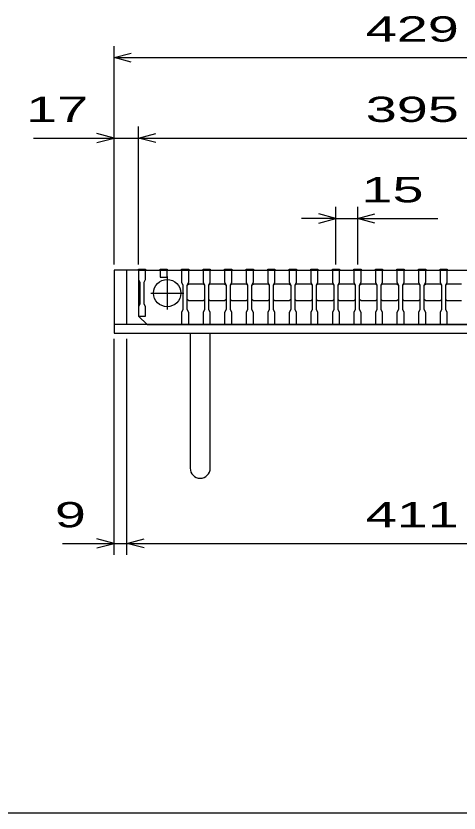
# Model space of a CAD drawing. Units: millimetres, scale not verified. Extents: x -1456 to 1389, y -1026 to 839.
# Drawn here: x -1030 to -721, y -921 to -366 of the extents above; entities that cross this region are included whole.
import ezdxf
from ezdxf.enums import TextEntityAlignment as Align

# ---------------------------------------------------------------- set-up
doc = ezdxf.new("R2010")
doc.units = ezdxf.units.MM
doc.header["$LTSCALE"] = 8
for name, color, linetype, lineweight in [('0_2', 150, 'Continuous', 25), ('16', 3, 'Continuous', 25), ('19', 6, 'Continuous', 25), ('22', 4, 'Continuous', 25)]:
    doc.layers.add(name, color=color, linetype=linetype, lineweight=lineweight)
doc.styles.add('ベクトル', font='')
doc.styles.get('ベクトル').set_extended_font_data('ベクトル')

msp = doc.modelspace()

# ---------------------------------------------------------------- linework, layer by layer
at = {"layer": '0_2'}
msp.add_line((1388.8, -921.2), (-1379.2, -921.2), dxfattribs=at)
at = {"layer": '16'}
for p, q in [((-944.475, -542.937), (-944.475, -542.237)), ((-944.475, -542.237), (-939.475, -542.237)), ((-944.475, -542.937), (-944.475, -549.437)), ((-939.475, -542.937), (-944.475, -542.937)), ((-944.475, -542.937), (-944.475, -574.937)), ((-944.475, -542.937), (-549.475, -542.937)), ((-940.475, -542.937), (-915.475, -542.937)), ((-939.475, -542.237), (-939.475, -542.937)), ((-939.475, -549.437), (-939.475, -542.937)), ((-929.475, -542.937), (-929.475, -542.237)), ((-929.475, -542.237), (-924.475, -542.237)), ((-929.475, -542.937), (-929.475, -547.937)), ((-924.475, -542.937), (-929.475, -542.937)), ((-924.475, -542.237), (-924.475, -542.937)), ((-924.475, -547.937), (-924.475, -542.937)), ((-914.475, -542.937), (-914.475, -542.237)), ((-914.475, -542.237), (-909.475, -542.237)), ((-914.475, -542.937), (-914.475, -551.437)), ((-909.475, -542.937), (-914.475, -542.937)), ((-909.475, -542.237), (-909.475, -542.937)), ((-909.475, -551.437), (-909.475, -542.937)), ((-899.475, -542.937), (-899.475, -542.237)), ((-899.475, -542.237), (-894.475, -542.237)), ((-899.475, -542.937), (-899.475, -551.437)), ((-894.475, -542.937), (-899.475, -542.937)), ((-894.475, -542.237), (-894.475, -542.937)), ((-894.475, -551.437), (-894.475, -542.937)), ((-884.475, -542.937), (-884.475, -542.237)), ((-884.475, -542.237), (-879.475, -542.237)), ((-884.475, -542.937), (-884.475, -551.437)), ((-879.475, -542.937), (-884.475, -542.937)), ((-879.475, -542.237), (-879.475, -542.937)), ((-879.475, -551.437), (-879.475, -542.937)), ((-869.475, -542.937), (-869.475, -542.237)), ((-869.475, -542.237), (-864.475, -542.237)), ((-869.475, -542.937), (-869.475, -551.437)), ((-864.475, -542.937), (-869.475, -542.937)), ((-864.475, -542.237), (-864.475, -542.937)), ((-864.475, -551.437), (-864.475, -542.937)), ((-854.475, -542.937), (-854.475, -542.237)), ((-854.475, -542.237), (-849.475, -542.237)), ((-854.475, -542.937), (-854.475, -551.437)), ((-849.475, -542.937), (-854.475, -542.937)), ((-849.475, -542.237), (-849.475, -542.937)), ((-849.475, -551.437), (-849.475, -542.937)), ((-839.475, -542.937), (-839.475, -542.237)), ((-839.475, -542.237), (-834.475, -542.237)), ((-839.475, -542.937), (-839.475, -551.437)), ((-834.475, -542.937), (-839.475, -542.937)), ((-834.475, -542.237), (-834.475, -542.937)), ((-834.475, -551.437), (-834.475, -542.937)), ((-824.475, -542.937), (-824.475, -542.237)), ((-824.475, -542.237), (-819.475, -542.237)), ((-824.475, -542.937), (-824.475, -551.437)), ((-819.475, -542.937), (-824.475, -542.937)), ((-819.475, -542.237), (-819.475, -542.937)), ((-819.475, -551.437), (-819.475, -542.937)), ((-809.475, -542.937), (-809.475, -542.237)), ((-809.475, -542.237), (-804.475, -542.237)), ((-809.475, -542.937), (-809.475, -551.437)), ((-804.475, -542.937), (-809.475, -542.937)), ((-804.475, -542.237), (-804.475, -542.937)), ((-804.475, -551.437), (-804.475, -542.937)), ((-794.475, -542.937), (-794.475, -542.237)), ((-794.475, -542.237), (-789.475, -542.237)), ((-794.475, -542.937), (-794.475, -551.437)), ((-789.475, -542.937), (-794.475, -542.937)), ((-789.475, -542.237), (-789.475, -542.937)), ((-789.475, -551.437), (-789.475, -542.937)), ((-779.475, -542.937), (-779.475, -542.237)), ((-779.475, -542.237), (-774.475, -542.237)), ((-779.475, -542.937), (-779.475, -551.437)), ((-774.475, -542.937), (-779.475, -542.937)), ((-774.475, -542.237), (-774.475, -542.937)), ((-774.475, -551.437), (-774.475, -542.937)), ((-764.475, -542.937), (-764.475, -542.237)), ((-764.475, -542.237), (-759.475, -542.237)), ((-764.475, -542.937), (-764.475, -551.437)), ((-759.475, -542.937), (-764.475, -542.937)), ((-759.475, -542.237), (-759.475, -542.937)), ((-759.475, -551.437), (-759.475, -542.937)), ((-749.475, -542.937), (-749.475, -542.237)), ((-749.475, -542.237), (-744.475, -542.237)), ((-749.475, -542.937), (-749.475, -551.437)), ((-744.475, -542.937), (-749.475, -542.937)), ((-744.475, -542.237), (-744.475, -542.937)), ((-744.475, -551.437), (-744.475, -542.937)), ((-734.475, -542.937), (-734.475, -542.237)), ((-734.475, -542.237), (-729.475, -542.237)), ((-734.475, -542.937), (-734.475, -551.437)), ((-729.475, -542.937), (-734.475, -542.937)), ((-729.475, -542.237), (-729.475, -542.937)), ((-729.475, -551.437), (-729.475, -542.937)), ((-944.475, -549.437), (-943.475, -551.437)), ((-940.475, -551.437), (-939.475, -549.437)), ((-929.475, -547.937), (-924.475, -547.937)), ((-924.475, -547.437), (-924.475, -570.437)), ((-943.475, -551.437), (-943.475, -566.437)), ((-940.475, -566.437), (-940.475, -551.437)), ((-914.475, -551.437), (-913.475, -553.437)), ((-913.475, -553.437), (-913.475, -570.437)), ((-910.475, -553.437), (-909.475, -551.437)), ((-910.475, -553.437), (-909.475, -552.437)), ((-910.475, -570.437), (-910.475, -553.437)), ((-909.475, -552.437), (-899.475, -552.437)), ((-899.475, -551.437), (-898.475, -553.437)), ((-899.475, -552.437), (-898.475, -553.437)), ((-898.475, -553.437), (-898.475, -570.437)), ((-895.475, -553.437), (-894.475, -551.437)), ((-895.475, -553.437), (-894.475, -552.437)), ((-895.475, -570.437), (-895.475, -553.437)), ((-894.475, -552.437), (-884.475, -552.437)), ((-884.475, -551.437), (-883.475, -553.437)), ((-884.475, -552.437), (-883.475, -553.437)), ((-883.475, -553.437), (-883.475, -570.437)), ((-880.475, -553.437), (-879.475, -551.437)), ((-880.475, -553.437), (-879.475, -552.437)), ((-880.475, -570.437), (-880.475, -553.437)), ((-879.475, -552.437), (-869.475, -552.437)), ((-869.475, -551.437), (-868.475, -553.437)), ((-869.475, -552.437), (-868.475, -553.437)), ((-868.475, -553.437), (-868.475, -570.437)), ((-865.475, -553.437), (-864.475, -551.437)), ((-865.475, -553.437), (-864.475, -552.437)), ((-865.475, -570.437), (-865.475, -553.437)), ((-864.475, -552.437), (-854.475, -552.437)), ((-854.475, -551.437), (-853.475, -553.437)), ((-854.475, -552.437), (-853.475, -553.437)), ((-853.475, -553.437), (-853.475, -570.437)), ((-850.475, -553.437), (-849.475, -551.437)), ((-850.475, -553.437), (-849.475, -552.437)), ((-850.475, -570.437), (-850.475, -553.437)), ((-849.475, -552.437), (-839.475, -552.437)), ((-839.475, -551.437), (-838.475, -553.437)), ((-839.475, -552.437), (-838.475, -553.437)), ((-838.475, -553.437), (-838.475, -570.437)), ((-835.475, -553.437), (-834.475, -551.437)), ((-835.475, -553.437), (-834.475, -552.437)), ((-835.475, -570.437), (-835.475, -553.437)), ((-834.475, -552.437), (-824.475, -552.437)), ((-824.475, -551.437), (-823.475, -553.437)), ((-824.475, -552.437), (-823.475, -553.437)), ((-823.475, -553.437), (-823.475, -570.437)), ((-820.475, -553.437), (-819.475, -551.437)), ((-820.475, -553.437), (-819.475, -552.437)), ((-820.475, -570.437), (-820.475, -553.437)), ((-819.475, -552.437), (-809.475, -552.437)), ((-809.475, -551.437), (-808.475, -553.437)), ((-809.475, -552.437), (-808.475, -553.437)), ((-808.475, -553.437), (-808.475, -570.437)), ((-805.475, -553.437), (-804.475, -551.437)), ((-805.475, -553.437), (-804.475, -552.437)), ((-805.475, -570.437), (-805.475, -553.437)), ((-804.475, -552.437), (-794.475, -552.437)), ((-794.475, -551.437), (-793.475, -553.437)), ((-794.475, -552.437), (-793.475, -553.437)), ((-793.475, -553.437), (-793.475, -570.437)), ((-790.475, -553.437), (-789.475, -551.437)), ((-790.475, -553.437), (-789.475, -552.437)), ((-790.475, -570.437), (-790.475, -553.437)), ((-789.475, -552.437), (-779.475, -552.437)), ((-779.475, -551.437), (-778.475, -553.437)), ((-779.475, -552.437), (-778.475, -553.437)), ((-778.475, -553.437), (-778.475, -570.437)), ((-775.475, -553.437), (-774.475, -551.437)), ((-775.475, -553.437), (-774.475, -552.437)), ((-775.475, -570.437), (-775.475, -553.437)), ((-774.475, -552.437), (-764.475, -552.437)), ((-764.475, -551.437), (-763.475, -553.437)), ((-764.475, -552.437), (-763.475, -553.437)), ((-763.475, -553.437), (-763.475, -570.437)), ((-760.475, -553.437), (-759.475, -551.437)), ((-760.475, -553.437), (-759.475, -552.437)), ((-760.475, -570.437), (-760.475, -553.437)), ((-759.475, -552.437), (-749.475, -552.437)), ((-749.475, -551.437), (-748.475, -553.437)), ((-749.475, -552.437), (-748.475, -553.437)), ((-748.475, -553.437), (-748.475, -570.437)), ((-745.475, -553.437), (-744.475, -551.437)), ((-745.475, -553.437), (-744.475, -552.437)), ((-745.475, -570.437), (-745.475, -553.437)), ((-744.475, -552.437), (-734.475, -552.437)), ((-734.475, -551.437), (-733.475, -553.437)), ((-734.475, -552.437), (-733.475, -553.437)), ((-733.475, -553.437), (-733.475, -570.437)), ((-730.475, -553.437), (-729.475, -551.437)), ((-730.475, -553.437), (-729.475, -552.437)), ((-730.475, -570.437), (-730.475, -553.437)), ((-729.475, -552.437), (-719.475, -552.437)), ((-935.975, -558.937), (-912.975, -558.937)), ((-909.475, -564.437), (-910.475, -563.437)), ((-899.475, -564.437), (-909.475, -564.437)), ((-898.475, -563.437), (-899.475, -564.437)), ((-894.475, -564.437), (-895.475, -563.437)), ((-884.475, -564.437), (-894.475, -564.437)), ((-883.475, -563.437), (-884.475, -564.437)), ((-879.475, -564.437), (-880.475, -563.437)), ((-869.475, -564.437), (-879.475, -564.437)), ((-868.475, -563.437), (-869.475, -564.437)), ((-864.475, -564.437), (-865.475, -563.437)), ((-854.475, -564.437), (-864.475, -564.437)), ((-853.475, -563.437), (-854.475, -564.437)), ((-849.475, -564.437), (-850.475, -563.437)), ((-839.475, -564.437), (-849.475, -564.437)), ((-838.475, -563.437), (-839.475, -564.437)), ((-834.475, -564.437), (-835.475, -563.437)), ((-824.475, -564.437), (-834.475, -564.437)), ((-823.475, -563.437), (-824.475, -564.437)), ((-819.475, -564.437), (-820.475, -563.437)), ((-809.475, -564.437), (-819.475, -564.437)), ((-808.475, -563.437), (-809.475, -564.437)), ((-804.475, -564.437), (-805.475, -563.437)), ((-794.475, -564.437), (-804.475, -564.437)), ((-793.475, -563.437), (-794.475, -564.437)), ((-789.475, -564.437), (-790.475, -563.437)), ((-779.475, -564.437), (-789.475, -564.437)), ((-778.475, -563.437), (-779.475, -564.437)), ((-774.475, -564.437), (-775.475, -563.437)), ((-764.475, -564.437), (-774.475, -564.437)), ((-763.475, -563.437), (-764.475, -564.437)), ((-759.475, -564.437), (-760.475, -563.437)), ((-749.475, -564.437), (-759.475, -564.437)), ((-748.475, -563.437), (-749.475, -564.437)), ((-744.475, -564.437), (-745.475, -563.437)), ((-734.475, -564.437), (-744.475, -564.437)), ((-733.475, -563.437), (-734.475, -564.437)), ((-729.475, -564.437), (-730.475, -563.437)), ((-719.475, -564.437), (-729.475, -564.437)), ((-943.475, -566.437), (-944.475, -568.437)), ((-944.475, -568.437), (-944.475, -574.937)), ((-939.475, -568.437), (-940.475, -566.437)), ((-939.475, -574.937), (-939.475, -568.437)), ((-913.475, -570.437), (-914.475, -572.437)), ((-909.475, -572.437), (-910.475, -570.437)), ((-898.475, -570.437), (-899.475, -572.437)), ((-894.475, -572.437), (-895.475, -570.437)), ((-883.475, -570.437), (-884.475, -572.437)), ((-879.475, -572.437), (-880.475, -570.437)), ((-868.475, -570.437), (-869.475, -572.437)), ((-864.475, -572.437), (-865.475, -570.437)), ((-853.475, -570.437), (-854.475, -572.437)), ((-849.475, -572.437), (-850.475, -570.437)), ((-838.475, -570.437), (-839.475, -572.437)), ((-834.475, -572.437), (-835.475, -570.437)), ((-823.475, -570.437), (-824.475, -572.437)), ((-819.475, -572.437), (-820.475, -570.437)), ((-808.475, -570.437), (-809.475, -572.437)), ((-804.475, -572.437), (-805.475, -570.437)), ((-793.475, -570.437), (-794.475, -572.437)), ((-789.475, -572.437), (-790.475, -570.437)), ((-778.475, -570.437), (-779.475, -572.437)), ((-774.475, -572.437), (-775.475, -570.437)), ((-763.475, -570.437), (-764.475, -572.437)), ((-759.475, -572.437), (-760.475, -570.437)), ((-748.475, -570.437), (-749.475, -572.437)), ((-744.475, -572.437), (-745.475, -570.437)), ((-733.475, -570.437), (-734.475, -572.437)), ((-729.475, -572.437), (-730.475, -570.437)), ((-944.475, -574.937), (-939.475, -574.937)), ((-944.475, -574.937), (-938.475, -580.937)), ((-914.475, -572.437), (-914.475, -580.937)), ((-909.475, -580.937), (-909.475, -572.437)), ((-899.475, -572.437), (-899.475, -580.937)), ((-894.475, -580.937), (-894.475, -572.437)), ((-884.475, -572.437), (-884.475, -580.937)), ((-879.475, -580.937), (-879.475, -572.437)), ((-869.475, -572.437), (-869.475, -580.937)), ((-864.475, -580.937), (-864.475, -572.437)), ((-854.475, -572.437), (-854.475, -580.937)), ((-849.475, -580.937), (-849.475, -572.437)), ((-839.475, -572.437), (-839.475, -580.937)), ((-834.475, -580.937), (-834.475, -572.437)), ((-824.475, -572.437), (-824.475, -580.937)), ((-819.475, -580.937), (-819.475, -572.437)), ((-809.475, -572.437), (-809.475, -580.937)), ((-804.475, -580.937), (-804.475, -572.437)), ((-794.475, -572.437), (-794.475, -580.937)), ((-789.475, -580.937), (-789.475, -572.437)), ((-779.475, -572.437), (-779.475, -580.937)), ((-774.475, -580.937), (-774.475, -572.437)), ((-764.475, -572.437), (-764.475, -580.937)), ((-759.475, -580.937), (-759.475, -572.437)), ((-749.475, -572.437), (-749.475, -580.937)), ((-744.475, -580.937), (-744.475, -572.437)), ((-734.475, -572.437), (-734.475, -580.937)), ((-729.475, -580.937), (-729.475, -572.437)), ((-938.475, -580.937), (-549.475, -580.937)), ((-914.475, -580.937), (-909.475, -580.937)), ((-899.475, -580.937), (-894.475, -580.937)), ((-884.475, -580.937), (-879.475, -580.937)), ((-869.475, -580.937), (-864.475, -580.937)), ((-854.475, -580.937), (-849.475, -580.937)), ((-839.475, -580.937), (-834.475, -580.937)), ((-824.475, -580.937), (-819.475, -580.937)), ((-809.475, -580.937), (-804.475, -580.937)), ((-794.475, -580.937), (-789.475, -580.937)), ((-779.475, -580.937), (-774.475, -580.937)), ((-764.475, -580.937), (-759.475, -580.937)), ((-749.475, -580.937), (-744.475, -580.937)), ((-734.475, -580.937), (-729.475, -580.937))]:
    msp.add_line(p, q, dxfattribs=at)
msp.add_circle((-924.475, -558.937), 9.5, dxfattribs=at)
at = {"layer": '19'}
for p, q in [((-944.475, -542.937), (-961.475, -542.937)), ((-961.475, -542.937), (-961.475, -586.937)), ((-952.475, -580.937), (-952.475, -542.937)), ((-952.475, -580.937), (-961.475, -580.937)), ((-541.475, -580.937), (-952.475, -580.937)), ((-961.475, -586.937), (-532.475, -586.937)), ((-908.475, -586.937), (-908.475, -680.937)), ((-894.475, -680.938), (-894.475, -586.938))]:
    msp.add_line(p, q, dxfattribs=at)
msp.add_arc((-901.475, -680.938), 7, 180, 0, dxfattribs=at)
at = {"layer": '22'}
for p, q in [((-961.475, -538.937), (-961.475, -386.937)), ((-961.475, -394.937), (-949.475, -391.737)), ((-949.475, -398.137), (-961.475, -394.937)), ((-961.475, -394.937), (-532.475, -394.937)), ((-961.475, -538.937), (-961.475, -442.937)), ((-944.475, -538.937), (-944.475, -442.937)), ((-961.475, -450.937), (-973.475, -447.737)), ((-944.475, -450.937), (-932.475, -447.737)), ((-1017.475, -450.937), (-961.475, -450.937)), ((-973.475, -454.137), (-961.475, -450.937)), ((-961.475, -450.937), (-944.475, -450.937)), ((-932.475, -454.137), (-944.475, -450.937)), ((-944.475, -450.937), (-549.475, -450.937)), ((-806.975, -538.937), (-806.975, -498.937)), ((-791.975, -498.937), (-791.975, -538.937)), ((-806.975, -506.937), (-818.975, -503.737)), ((-791.975, -506.937), (-779.975, -503.737)), ((-806.975, -506.937), (-830.975, -506.937)), ((-818.975, -510.137), (-806.975, -506.937)), ((-806.975, -506.937), (-791.975, -506.937)), ((-779.975, -510.137), (-791.975, -506.937)), ((-791.975, -506.937), (-735.975, -506.937)), ((-961.475, -741.337), (-961.475, -590.937)), ((-952.475, -741.337), (-952.475, -590.937)), ((-961.475, -733.337), (-973.475, -730.137)), ((-952.475, -733.337), (-940.475, -730.137)), ((-997.475, -733.337), (-961.475, -733.337)), ((-973.475, -736.537), (-961.475, -733.337)), ((-961.475, -733.337), (-952.475, -733.337)), ((-940.475, -736.537), (-952.475, -733.337)), ((-952.475, -733.337), (-541.475, -733.337))]:
    msp.add_line(p, q, dxfattribs=at)

# ---------------------------------------------------------------- texts
at = {"layer": '22', "color": 2, "style": 'ベクトル', "width": 1.65}
for s, p in [(' 429 ', (-796.975, -374.937)), (' 395 ', (-796.975, -430.937)), (' 17 ', (-1033.475, -430.937)), (' 15 ', (-799.975, -486.937)), (' 9 ', (-1013.475, -713.337)), (' 411 ', (-796.975, -713.337))]:
    msp.add_text(s, height=17.6, dxfattribs=at).set_placement(p, align=Align.MIDDLE_LEFT)

doc.saveas('drawing.dxf')
